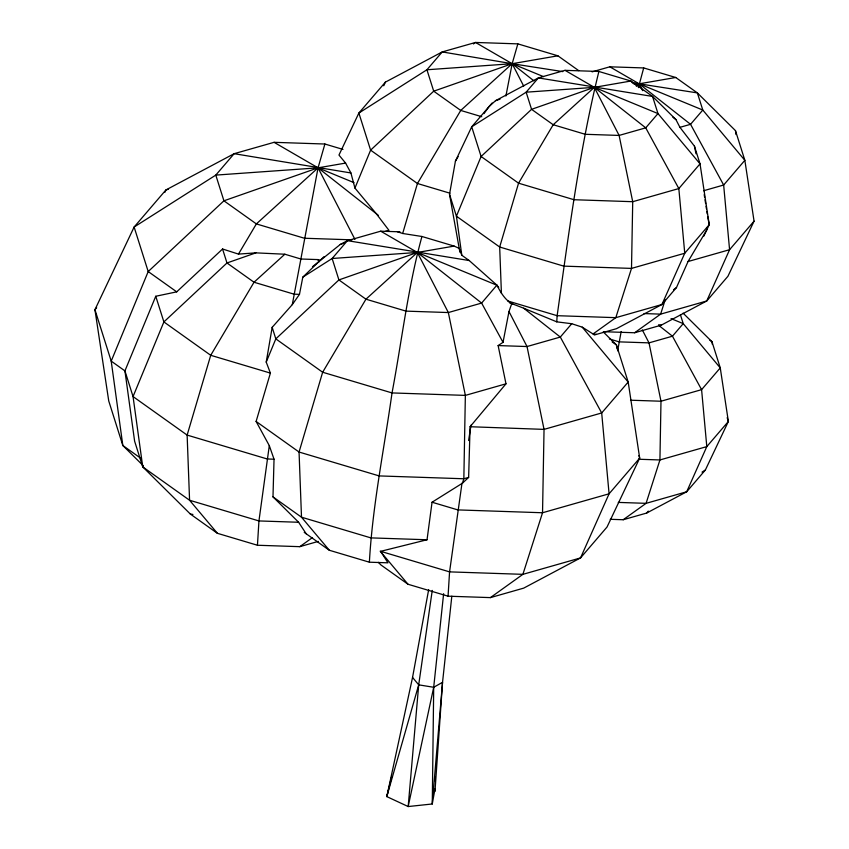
<?xml version="1.0" encoding="UTF-8"?>
<svg xmlns="http://www.w3.org/2000/svg" width="849" height="849" viewBox="0 0 849 849"><rect width="100%" height="100%" fill="white"/><g stroke="black" fill="none" stroke-linecap="round" stroke-linejoin="round"><path stroke-width="1.27" d="M443.624 593.684L433.701 687.276L432.268 803.982L408.178 806.55L386.804 796.606L412.55 677.438L428.671 589.599M451.827 596.178L442.541 682.309L432.268 803.982L435.006 788.827M435.113 780.878L435.155 776.909M304.239 532.387L329.327 550.258L369.379 562.197L387.94 562.823L380.649 551.33L427.036 539.762L432.056 502.226L462.429 483.208L468.637 477.393L470.081 426.729L505.983 383.812L498.13 345.575L503.022 342.327L508.986 311.53L511.905 303.135M306.181 533.766L298.615 522.262L272.985 496.877L274.036 459.203L269.303 445.64L256.111 421.444L270.396 373.093L266.225 362.099L272.168 327.343L292.289 304.621L299.474 294.359L302.806 277.156L324.053 256.653M318.269 541.407L299.782 546.671L257.449 545.249L258.945 520.936L269.303 445.64M369.379 562.197C372.562 505.304 384.119 449.259 392.026 392.928C401.885 340.81 407.849 287.705 421.942 236.489L454.151 246.093L459.203 248.364L461.803 255.262L469.221 260.547L496.898 285.137C500.719 292.618 505.325 300.355 512.976 304.42M603.437 332.076L616.448 344.959L628.186 382.061L639.69 458.12L607.035 527.017L580.536 557.92L523.684 588.134L490.404 597.611L448.06 596.189L449.567 571.876L461.994 483.187M596.444 334.389L593.048 333.965L582.244 327.152L571.748 323.724L556.764 321.845L557.135 315.69C568.756 233.984 579.114 151.653 598.885 71.475L630.924 81.026L652.552 96.436L675.942 119.603L679.932 127.339L694.44 146.145L700.032 163.846L709.233 224.688L703.8 236.16M434.975 791.48L442.541 682.309L433.701 687.276L418.706 684.846L412.55 677.438M432.247 590.416L418.706 684.846L408.178 806.55L433.701 687.276M468.606 440.514L471.015 425.158M292.289 304.621L318.057 167.837L324.891 144.022L343.007 149.424M459.903 252.238L449.514 194.347L455.425 161.151L471.704 126.809L492.133 102.994M617.648 350.839L621.181 331.534M505.908 95.99L512.159 63.707L517.848 43.872L557.899 55.811L578.7 70.626M638.406 87.627L643.701 67.941L675.74 77.492L697.369 92.902L735.467 130.629L744.849 160.312L754.061 221.154L727.933 276.275L706.729 300.992L661.254 325.167L634.628 332.755L603.363 331.704M418.706 684.846L386.804 796.606L391.697 776.495M707.291 227.829L706.601 230.259L688.061 261.524L676.473 287.546L661.912 304.526L616.427 328.701L594.236 335.026M397.396 231.745L402.67 233.486L417.443 183.501L460.742 110.444L512.159 63.707L557.899 55.811M462.429 483.208L463.841 478.762L465.358 395.39L448.346 312.549L417.358 252.45L380.713 231.183L347.443 240.67L340.258 244.48L312.485 266.703M665.223 299.686L660.628 314.13L634.628 332.755M320.476 260.314L317.844 259.582L300.886 259.009L284.839 254.222L255.867 252.864L238.473 254.095L222.565 249.001L176.709 291.854L155.76 296.259L124.93 370.896L134.62 441.215L142.738 466.886L190.356 514.048L217.397 533.31L257.449 545.249M266.225 362.099L275.819 338.878L338.91 279.926L417.358 252.45L454.151 246.093M385.329 231.384L388.959 230.344L376.266 213.693L354.935 188.085L370.61 150.146L433.712 91.183L512.159 63.707L562.845 71.624M164.855 192.362L165.926 189.953L234.154 153.69L274.089 142.324L324.891 144.022M383.759 85.77L385.382 82.141L442.233 51.927L475.514 42.45L517.848 43.872M610.24 519.301L623.198 519.737L646.641 513.061L686.692 491.773L705.36 470.006L728.368 421.475L720.26 367.893L711.993 341.765L683.105 313.154M238.473 254.095L256.366 223.913L318.057 167.837L345.596 163.082L350.913 172.963L354.935 188.085M455.425 161.151L458.131 156.598M483.951 113.67L489.066 106.571L495.519 100.702L538.383 77.917L565.01 70.34L598.885 71.475M96.648 307.72L94.939 309.705L108.746 400.983L122.829 445.502L143.439 465.91M385.382 82.141L358.872 113.044L338.963 155.059L345.596 163.082M571.748 323.724L560.308 337.064L527.027 346.541L498.13 345.575M754.061 221.154L729.578 249.702L706.729 300.992L660.628 314.13L644.062 313.568M646.641 513.061L648.307 511.13M284.839 254.222L254.021 282.239L210.722 355.296L187.13 435.091L189.571 500.252L217.397 533.31M636.357 86.343L639.148 83.818L675.74 77.492M673.565 289.742L676.473 287.546M473.413 43.957L475.514 42.45L512.159 63.707L543.519 76.633M593.048 333.965L615.801 317.664L661.912 304.526L684.75 253.235L709.233 224.688L707.673 216.516M299.782 546.671L312.528 537.544M490.404 597.611L522.899 574.338L580.536 557.92L609.083 493.8L639.69 458.12L638.894 455.605M623.198 519.737L646.089 503.34L686.692 491.773L706.803 446.606L728.368 421.475L727.169 417.697M302.806 277.156L332.139 258.499L347.443 240.67L469.221 260.547M702.017 472.129L705.36 470.006M635.551 85.07L639.148 83.818L697.369 92.902L702.792 110.041L744.849 160.312L723.656 185.029L703.598 190.738M255.867 252.864L226.98 262.978L163.889 321.93L133.049 396.568L142.738 466.886L189.571 500.252L258.945 520.936L298.615 522.262M340.258 244.48L343.834 243.228M495.519 100.702L500.029 99.184M168.442 189.242L165.926 189.953L134.121 227.033L94.939 309.705L111.208 361.112L122.829 445.502L140.775 458.28M592.082 71.857L609.826 66.806L643.701 67.941M679.932 127.339L690.555 124.315L702.792 110.041L639.148 83.818L609.826 66.806M688.061 261.524L729.578 249.702L723.656 185.029L690.555 124.315L639.148 83.818L632.643 82.714M505.983 383.812L465.358 395.39L392.026 392.928L322.652 372.244L275.819 338.878L272.168 327.343M468.637 477.393L463.841 478.762L379.163 475.918L299.06 452.039L256.111 421.444M634.001 84.178L639.148 83.818L642.693 90.684M380.713 231.183L399.964 231.83M352.038 239.843L304.43 238.251L256.366 223.913L223.924 200.81L215.795 175.106L234.154 153.69L350.913 172.963M299.474 294.359L294.072 294.178L254.021 282.239L226.98 262.978L222.565 249.001M630.52 400.208L660.989 401.227L701.592 389.659L720.26 367.893L683.222 323.628L680.442 314.83M638.713 459.245L659.928 459.956L706.803 446.606L701.592 389.659L672.45 336.193L659.068 325.655M274.036 459.203L267.233 458.98L187.13 435.091L133.049 396.568L124.93 370.896L111.208 361.112L148.204 271.553L223.924 200.81L318.057 167.837L353.98 182.631M618.274 502.406L646.089 503.34L659.928 459.956L660.989 401.227L649.007 342.869L642.332 329.932M427.036 539.762L370.875 537.884L301.501 517.2L272.985 496.877M402.67 233.486L421.942 236.489M190.356 514.048L192.903 514.452M658.654 324.732L661.254 325.167M481.765 116.716L460.742 110.444L433.712 91.183L426.93 69.767L442.233 51.927L512.159 63.707L533.904 80.846M449.949 193.201L417.443 183.501L370.61 150.146L358.872 113.044L426.93 69.767L512.159 63.707L523.706 86.11M507.776 300.981L557.135 315.69L615.801 317.664L631.507 268.401L632.717 201.701L619.112 135.426L594.332 87.351L565.01 70.34M609.37 338.942L619.176 341.871L649.007 342.869L672.45 336.193L683.222 323.628L671.039 318.608M470.081 426.729L544.039 429.382L601.686 412.964L628.186 382.061L582.244 327.152M270.396 373.093L210.722 355.296L163.889 321.93L155.76 296.259M432.056 502.226L457.855 509.909L542.532 512.754L609.083 493.8L601.686 412.964L560.308 337.064L523.706 308.219L509.304 302.658M378.293 562.335L380.978 564.988L408.008 584.25L448.06 596.189M523.706 308.219L556.764 321.845M274.089 142.324L318.057 167.837L378.261 215.253M709.86 340.247L711.993 341.765L712.353 344.365M612.129 341.892L616.448 344.959L616.99 348.865M176.709 291.854L148.204 271.553L134.121 227.033L215.795 175.106L318.057 167.837L354.946 239.397M672.854 117.173L675.942 119.603M632.526 82.926L630.924 81.026L594.332 87.351L526.147 92.191L471.704 126.809L481.096 156.492L518.559 183.182L574.051 199.727L632.717 201.701L678.829 188.563L700.032 163.846L657.975 113.575L652.552 96.436L538.383 77.917L526.147 92.191L531.57 109.33L553.198 124.739L585.237 134.291L619.112 135.426L645.728 127.849L657.975 113.575L594.332 87.351L531.57 109.33L481.096 156.492L456.422 216.198L461.803 255.262M408.008 584.25L380.193 551.192L449.567 571.876L522.899 574.338L542.532 512.754L544.039 429.382L527.027 346.541L508.986 311.53M329.327 550.258L301.501 517.2L299.06 452.039L322.652 372.244L365.951 299.188L417.358 252.45L496.92 285.232L498.745 287.408M503.022 342.327L481.616 303.072L417.358 252.45L332.139 258.499L338.91 279.926L365.951 299.188L406.002 311.127L448.346 312.549L481.616 303.072L496.898 285.137M317.844 259.582L319.001 261.821M449.514 194.347L456.422 216.198L499.679 247.017L563.768 266.13L631.507 268.401L684.75 253.235L678.829 188.563L645.728 127.849L594.332 87.351L553.198 124.739L518.559 183.182L499.679 247.017L501.419 293.372M694.44 146.145L696.01 153.796M704.203 194.612L704.617 197.191M705.02 199.77L705.636 203.633M706.039 206.211L706.442 208.79M706.856 211.359L707.259 213.937M735.467 130.629L736.009 134.556"/></g></svg>
